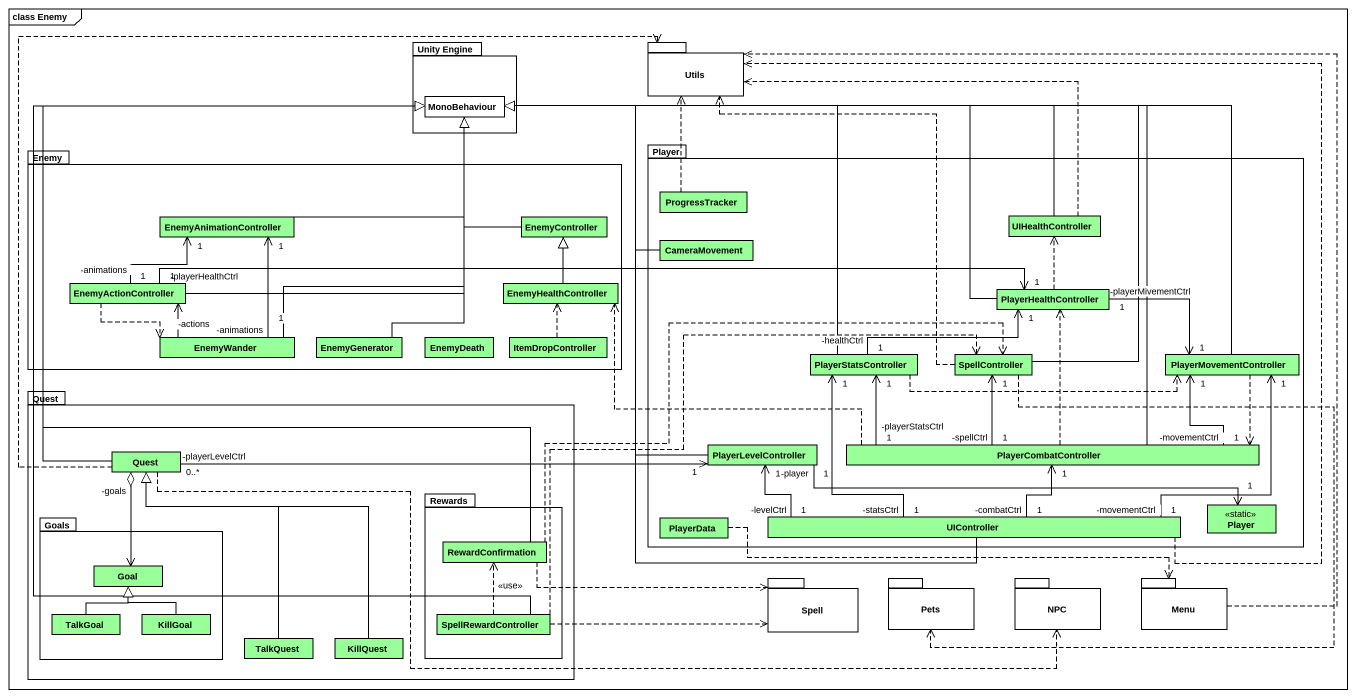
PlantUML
@startuml
mainframe class Enemy
hide circle
hide empty members
package "Unity Engine" as Unity_Engine {
  class MonoBehaviour
}
package Utils {
}
package Enemy {
  class EnemyAnimationController #99FF99
  class EnemyController #99FF99
  class EnemyActionController #99FF99
  class EnemyHealthController #99FF99
  class EnemyWander #99FF99
  class EnemyGenerator #99FF99
  class EnemyDeath #99FF99
  class ItemDropController #99FF99
}
package Player {
  class ProgressTracker #99FF99
  class CameraMovement #99FF99
  class UIHealthController #99FF99
  class PlayerHealthController #99FF99
  class PlayerStatsController #99FF99
  class SpellController #99FF99
  class PlayerMovementController #99FF99
  class PlayerLevelController #99FF99
  class PlayerCombatController #99FF99
  class PlayerData #99FF99
  class UIController #99FF99
  class "Player" as Player_2 <<static>> #99FF99
}
package Quest {
  class "Quest" as Quest_2 #99FF99
  package Goals {
    class Goal #99FF99
    class TalkGoal #99FF99
    class KillGoal #99FF99
  }
  package Rewards {
    class RewardConfirmation #99FF99
    class SpellRewardController #99FF99
  }
  class TalkQuest #99FF99
  class KillQuest #99FF99
}
package Spell {
}
package Pets {
}
package NPC {
}
package Menu {
}
ProgressTracker .up.> Utils
EnemyAnimationController -right-|> MonoBehaviour
EnemyController -up-|> MonoBehaviour
CameraMovement -left-|> MonoBehaviour
UIHealthController .left.> Utils
UIHealthController -left-|> MonoBehaviour
EnemyActionController -right-|> MonoBehaviour
EnemyActionController "-animations\n1" -up-> "1" EnemyAnimationController
EnemyActionController "1\n-playerHealthCtrl" -right-> "1" PlayerHealthController
EnemyActionController .right.> EnemyWander
EnemyHealthController -up-|> EnemyController
PlayerHealthController -left-|> MonoBehaviour
PlayerHealthController .up.> UIHealthController
PlayerHealthController "1\n-playerMivementCtrl" -right-> "1" PlayerMovementController
EnemyWander -up-|> MonoBehaviour
EnemyWander "-animations\n1" -up-> "1" EnemyAnimationController
EnemyWander "-actions" -left-> EnemyActionController
EnemyGenerator -up-|> MonoBehaviour
ItemDropController .up.> EnemyHealthController
PlayerStatsController -up-|> MonoBehaviour
PlayerStatsController "-healthCtrl\n1" -right-> "1" PlayerHealthController
PlayerStatsController .right.> PlayerMovementController
SpellController .up.> Utils
SpellController -left-|> MonoBehaviour
SpellController ..> Pets
PlayerMovementController -left-|> MonoBehaviour
PlayerMovementController .left.> PlayerCombatController
PlayerLevelController -up-|> MonoBehaviour
PlayerLevelController "-player\n1" -right-> "1" Player_2
PlayerCombatController -left-|> MonoBehaviour
PlayerCombatController .left.> EnemyHealthController
PlayerCombatController .up.> PlayerHealthController
PlayerCombatController "1\n-playerStatsCtrl" -left-> "1" PlayerStatsController
PlayerCombatController "-spellCtrl\n1" -up-> "1" SpellController
PlayerCombatController "-movementCtrl\n1" -right-> "1" PlayerMovementController
Quest_2 .up.> Utils
Quest_2 -up-|> MonoBehaviour
Quest_2 "0..*\n-playerLevelCtrl" -right-> "1" PlayerLevelController
Quest_2 "-goals" o--> Goal
Quest_2 .right.> NPC
PlayerData .right.> Menu
UIController .up.> Utils
UIController -up-|> MonoBehaviour
UIController "-statsCtrl\n1" -up-> "1" PlayerStatsController
UIController "-movementCtrl\n1" -up-> "1" PlayerMovementController
UIController "-levelCtrl\n1" -left-> "1" PlayerLevelController
UIController "-combatCtrl\n1" -up-> "1" PlayerCombatController
RewardConfirmation -up-|> MonoBehaviour
RewardConfirmation .right.> SpellController
RewardConfirmation .right.> Spell
Menu .up.> Utils
TalkGoal -up-|> Goal
KillGoal -up-|> Goal
TalkQuest -up-|> Quest_2
KillQuest -up-|> Quest_2
SpellRewardController -up-|> MonoBehaviour
SpellRewardController .right.> SpellController
SpellRewardController .up.> RewardConfirmation : <<use>>
SpellRewardController .right.> Spell
@enduml
